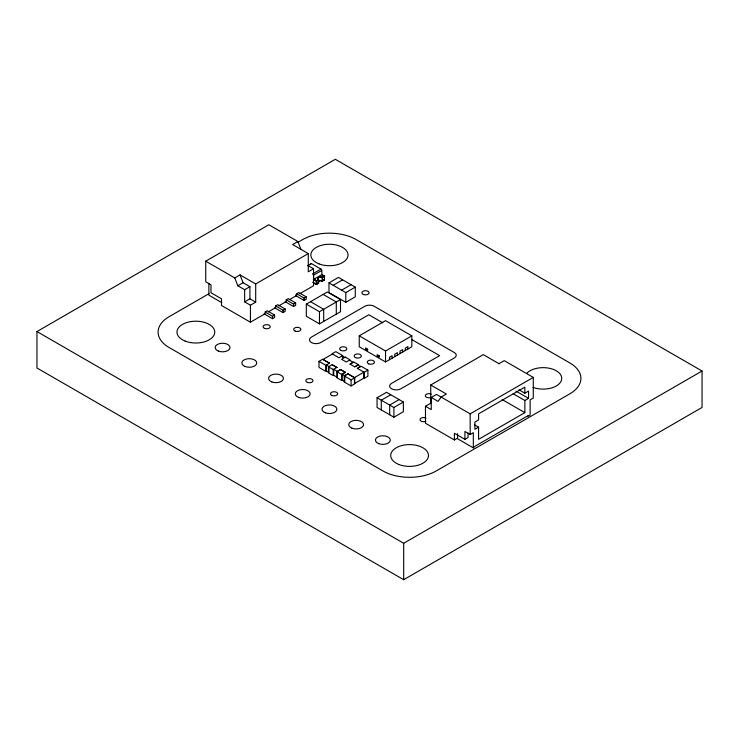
<?xml version="1.0" encoding="UTF-8"?>
<svg xmlns="http://www.w3.org/2000/svg" width="739" height="739" viewBox="0 0 739 739"><rect width="100%" height="100%" fill="white"/><g stroke="black" fill="none" stroke-linecap="round" stroke-linejoin="round"><path stroke-width="1.11" d="M312.726 282.27L316.477 284.515L318.481 283.203L318.611 279.573A2.66 1.524 0.5 0 1 318.574 277.393A2.725 1.589 -0.3 0 1 322.333 277.402L324.421 276.22L324.421 279.767L322.324 281.014A2.66 1.552 -0.5 0 0 318.13 281.393A2.642 1.524 0 0 1 322.287 281.079L324.495 279.887L324.56 276.146L321.613 274.446M36.95 331.552L335.321 159.291L702.05 371.015L702.05 407.448L403.679 579.709L36.95 367.985L36.95 331.552L403.679 543.276L702.05 371.015M264.109 313.826L272.525 318.685L274.622 317.465L274.622 315.045L267.259 310.786L265.162 312.006L265.162 313.706L250.438 322.204L221.515 305.503L221.515 298.824L210.994 292.755L210.994 284.857L205.738 281.827L205.738 261.181L268.839 224.748L297.882 241.514L300.921 249.339M205.738 261.181L234.78 277.947L240.036 274.908L255.694 283.952L308.283 253.588L308.283 271.804L313.539 268.765L313.539 285.771L299.794 293.706M297.882 241.514L292.626 244.544L308.283 253.588M209.017 293.669L169.148 316.689A37.781 21.81 0 0 0 169.148 347.533L382.867 470.919A37.781 21.81 0 0 0 436.287 470.919L569.861 393.804A37.781 21.81 0 0 0 569.861 362.96L356.152 239.565A37.781 21.81 0 0 0 302.722 239.565L297.734 242.447M234.78 277.947L237.81 285.771L243.076 282.732L249.911 286.686L249.911 298.824L255.694 302.168L255.694 283.952M237.81 285.771L244.646 289.716L249.911 286.686M244.646 289.716L244.646 301.863L249.911 298.824M307.775 265.735L311.452 263.611L320.966 269.107A1.136 0.656 60 0 1 321.77 270.446L321.955 274.612L313.669 279.388L313.484 275.222A1.136 0.656 60 0 0 312.985 274.123M244.646 301.863L250.438 305.207L255.694 302.168M312.689 273.883L320.966 269.107M313.484 275.222L321.77 270.446M313.327 279.222L316.274 280.931L318.611 279.573L318.611 283.277A2.66 1.552 -0.5 0 1 317.918 282.612A2.725 1.57 0.2 0 0 318.297 283.102L316.274 284.478L313.327 282.769M324.56 276.146L322.352 277.421A2.734 1.58 0 0 0 318.574 277.365A2.725 1.589 -0.3 0 0 318.306 279.554L318.481 279.656A2.688 1.58 -0.9 0 1 318.481 277.421A2.688 1.58 -0.9 0 1 322.287 277.374L322.352 281.116L322.324 277.402A2.66 1.524 0.5 0 0 318.574 277.393A2.734 1.58 0 0 0 318.315 279.545M268.202 311.95L275.675 307.636L275.675 305.928L277.781 304.717L285.143 308.967L285.143 311.396L283.037 312.615L274.622 307.757M278.714 305.881L286.196 301.558L286.196 299.858L288.302 298.648L295.665 302.898L295.665 305.327L293.559 306.537L285.143 301.678M289.235 299.803L296.708 295.489L296.708 293.789L298.815 292.57L306.177 296.819L306.177 299.249L304.071 300.468L295.665 295.609L295.665 294.879M324.56 279.693L322.352 280.968A2.734 1.58 0 0 0 318.158 281.189A2.725 1.57 0.2 0 1 322.333 281.005M328.984 282.871L338.444 277.402L355.274 287.12L355.274 296.838L345.806 302.297L328.984 292.589L328.984 282.871L345.806 292.589L355.274 287.12M265.162 312.006L272.525 316.255L274.622 315.045M275.675 305.928L283.037 310.186L285.143 308.967M286.196 299.858L293.559 304.108L295.665 302.898M296.708 293.789L304.071 298.039L306.177 296.819M333.187 285.309L342.656 279.832M306.325 304.126L327.359 291.979L340.503 299.572L340.503 311.71L319.47 323.858L306.325 316.264L306.325 304.126L319.47 311.71L340.503 299.572M341.603 290.168L351.071 284.691M359.237 335.839L385.536 320.661L411.826 335.839L411.826 346.767L385.536 361.953L359.237 346.767L359.237 335.839L385.536 351.016L411.826 335.839M318.999 361.353L325.834 365.297L325.834 371.375L318.999 367.422L318.999 361.353L322.684 359.228L329.52 363.237L322.998 359.468L332.458 354.009M325.834 365.297L329.52 363.172M342.665 355.588L338.979 357.768L332.144 353.759L335.829 351.635L342.665 355.588L342.665 357.611M328.467 366.821L333.197 369.555L333.197 375.624L328.467 372.89L328.467 366.821L332.144 364.697L336.882 367.486L332.144 364.697M333.197 369.555L336.882 367.422M336.882 371.68L341.612 374.405L341.612 380.483L336.882 377.749L336.882 371.68L340.559 369.555L345.298 372.28L342.139 374.165L342.139 380.114L344.771 381.638L344.771 375.68L347.921 373.86L354.443 377.629L363.911 372.16L363.911 378.109L354.443 383.578L354.443 377.629M350.027 364.087L353.704 361.962L358.443 364.697L354.757 366.821L350.027 364.151L353.177 362.322L349.501 360.198M337.409 371.431L337.409 377.389L333.723 375.255L333.723 369.306L337.409 371.431L340.559 369.611L345.298 372.345M341.612 374.405L345.298 372.28M354.757 366.877L357.916 365.057L360.54 366.572L357.39 368.401L364.225 372.28L367.902 370.156L367.902 376.234L364.225 378.359L364.225 372.28M344.245 375.929L347.921 373.805L354.757 377.749L354.757 383.818L351.08 385.943L344.245 381.998L344.245 375.929L351.08 379.874L354.757 377.749M357.39 368.336L361.066 366.211L367.902 370.156M377.066 397.767L386.534 392.307L403.365 402.016L403.365 411.734L393.896 417.202L377.066 407.485L377.066 397.767L393.896 407.485L403.365 402.016M390.737 394.737L381.278 400.196L381.278 409.914M399.152 399.587L389.684 405.055L389.684 414.773M457.552 438.135L454.393 439.964L425.47 423.262L425.47 406.256L430.726 403.226L430.726 385.001L483.315 354.646L499.241 363.837M425.47 406.256L431.253 409.6L431.253 397.453L436.509 394.414L470.17 413.849L533.272 377.417L533.272 398.062L530.122 399.882L530.122 415.059L528.015 416.279L528.015 415.669L475.426 446.033L473.32 447.852L457.552 438.744L457.552 433.682M498.973 363.68L504.229 360.65L533.272 377.417M519.037 389.841L524.856 393.203L528.542 391.079L528.542 398.367L524.856 400.492L513.208 393.767M524.856 400.492L524.856 412.63L478.586 439.354L478.586 427.207L474.9 429.331L474.9 422.043L478.586 419.918L478.586 413.849L524.856 387.134L524.856 393.203M468.064 433.017L468.064 437.534L464.914 439.354L464.914 431.456L470.17 434.495L473.32 432.675L473.32 447.852M307.757 265.43L313.539 268.765M324.421 276.22L321.816 274.64M515.924 391.079L528.542 398.367M316.412 280.848L313.807 279.342L316.477 280.811L316.477 284.515M382.793 322.814L368.835 314.759L320.744 342.517A6.605 3.815 0 0 1 311.405 342.517A6.605 3.815 0 0 1 311.405 337.123L364.835 306.279A6.605 3.815 0 0 1 374.174 306.279L454.319 352.549A6.605 3.815 0 0 1 454.319 357.944L400.889 388.788A6.605 3.815 0 0 1 391.55 388.788A6.605 3.815 0 0 1 391.55 383.393L439.64 355.635L411.715 339.515M323.155 294.408L336.3 302.002L336.3 314.14M502.178 399.54L524.856 412.63M310.537 301.697L323.682 309.281L323.682 321.428M430.726 385.001L446.384 394.044L441.128 397.083L438.088 401.397L431.253 397.453M474.697 424.962L478.586 427.207M342.139 355.949L344.771 357.464M464.914 439.354L454.393 433.276L454.393 439.964M221.709 302.584L208.888 295.184L208.888 283.259M342.139 374.165L344.771 375.68M240.036 274.908L243.076 282.732M470.17 413.849L470.17 434.495M407.882 349.048L407.882 346.619L405.258 348.134L405.258 350.563M403.679 543.276L403.679 579.709M402.626 352.078L402.626 349.649L399.993 351.173L399.993 353.602M397.37 355.117L397.37 352.688L394.737 354.203L394.737 356.632M393.896 407.485L393.896 417.202M392.104 358.156L392.104 355.727L389.481 357.242L389.481 359.671M385.536 351.016L385.536 361.953M351.08 379.874L351.08 385.943M345.806 292.589L345.806 302.297M319.47 311.71L319.47 323.858M316.274 280.931L316.274 284.478M304.071 298.039L304.071 300.468M293.559 304.108L293.559 306.537M283.037 310.186L283.037 312.615M272.525 316.255L272.525 318.685M250.438 305.207L250.438 322.204M310.648 264.026A1.136 0.656 60 0 1 311.452 263.611M318.315 283.092A2.734 1.58 0 0 1 317.899 282.714A2.642 1.524 0 0 0 318.546 283.24M526.833 373.232A18.595 10.734 0 0 1 552.449 369.084A18.595 10.734 0 0 1 559.026 383.966A18.595 10.734 0 0 1 533.096 387.412M431.299 397.305A3.593 2.078 0 0 1 426.348 397.166A3.593 2.078 0 0 1 426.348 394.303A3.593 2.078 0 0 1 431.299 394.164M425.96 421.202A3.593 2.078 0 0 1 421.008 421.064A3.593 2.078 0 0 1 421.008 418.2A3.593 2.078 0 0 1 425.96 418.071M345.298 357.103L341.612 359.293L346.342 362.018L350.027 359.838L345.298 357.103M367.652 349.196L365.546 347.986L365.546 349.196L367.652 350.415L367.652 349.196M379.227 355.875L377.121 354.665L377.121 355.875L379.227 357.094L379.227 355.875M328.994 366.572L326.361 365.057L326.361 371.006L328.994 372.53L328.994 366.572M351.976 428.204A7.436 4.295 0 0 0 363.57 424.962A7.436 4.295 0 0 0 352.9 420.787A7.436 4.295 0 0 0 351.976 428.204M298.547 397.36A7.436 4.295 0 0 0 310.14 394.109A7.436 4.295 0 0 0 299.471 389.943A7.436 4.295 0 0 0 298.547 397.36M245.117 366.516A7.436 4.295 0 0 0 256.71 363.265A7.436 4.295 0 0 0 246.041 359.099A7.436 4.295 0 0 0 245.117 366.516M341.233 350.535A3.593 2.078 0 0 0 346.822 348.965A3.593 2.078 0 0 0 341.677 346.951A3.593 2.078 0 0 0 341.233 350.535M332.051 395.522A3.593 2.078 0 0 0 337.64 393.952A3.593 2.078 0 0 0 332.495 391.938A3.593 2.078 0 0 0 332.051 395.522M363.699 294.575A3.593 2.078 0 0 0 369.094 292.783A3.593 2.078 0 0 0 363.699 290.981A3.593 2.078 0 0 0 363.699 294.575M264.636 328.43A3.593 2.078 0 0 0 270.234 326.86A3.593 2.078 0 0 0 265.079 324.846A3.593 2.078 0 0 0 264.636 328.43M368.826 363.902A3.593 2.078 0 0 0 374.424 362.332A3.593 2.078 0 0 0 369.269 360.318A3.593 2.078 0 0 0 368.826 363.902M307.387 382.414A3.593 2.078 0 0 0 312.976 380.844A3.593 2.078 0 0 0 307.83 378.83A3.593 2.078 0 0 0 307.387 382.414M295.249 331.127A3.593 2.078 0 0 0 300.847 329.557A3.593 2.078 0 0 0 295.692 327.543A3.593 2.078 0 0 0 295.249 331.127M355.745 357.731A3.593 2.078 0 0 0 361.343 356.161A3.593 2.078 0 0 0 356.189 354.147A3.593 2.078 0 0 0 355.745 357.731M319.008 263.878A18.595 10.734 0 0 0 347.977 255.759A18.595 10.734 0 0 0 321.308 245.339A18.595 10.734 0 0 0 319.008 263.878M218.402 351.09A7.436 4.295 0 0 0 229.995 347.838A7.436 4.295 0 0 0 219.326 343.672A7.436 4.295 0 0 0 218.402 351.09M271.832 381.934A7.436 4.295 0 0 0 283.425 378.691A7.436 4.295 0 0 0 272.756 374.516A7.436 4.295 0 0 0 271.832 381.934M325.262 412.787A7.436 4.295 0 0 0 336.855 409.535A7.436 4.295 0 0 0 326.185 405.369A7.436 4.295 0 0 0 325.262 412.787M378.691 443.631A7.436 4.295 0 0 0 390.284 440.379A7.436 4.295 0 0 0 379.615 436.213A7.436 4.295 0 0 0 378.691 443.631M185.267 341.141A18.891 10.909 0 0 0 214.698 332.892A18.891 10.909 0 0 0 187.604 322.296A18.891 10.909 0 0 0 185.267 341.141M398.986 464.526A18.891 10.909 0 0 0 428.417 456.277A18.891 10.909 0 0 0 401.323 445.691A18.891 10.909 0 0 0 398.986 464.526"/></g></svg>
